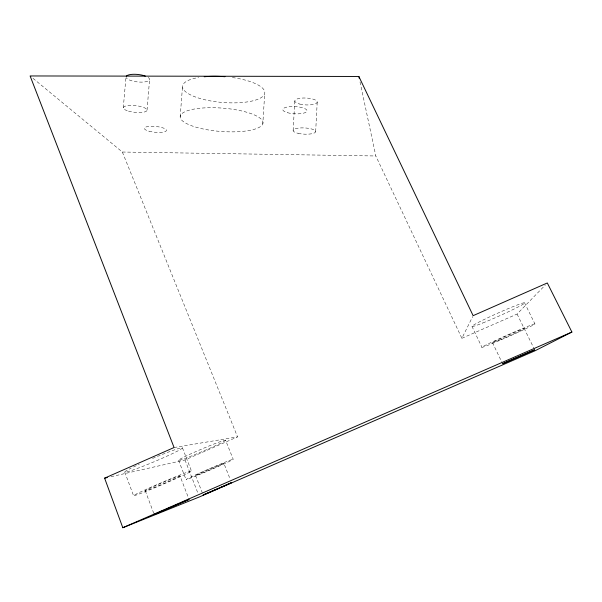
<?xml version="1.0" encoding="UTF-8"?>
<svg xmlns="http://www.w3.org/2000/svg" width="602" height="602" viewBox="0 0 602 602"><rect width="100%" height="100%" fill="white"/><g stroke="black" fill="none" stroke-linecap="round" stroke-linejoin="round"><path stroke-width="0.45" stroke-dasharray="3.01 2.26" d="M315.674 131.545L317.216 101.956M293.136 130.423L294.799 100.865M262.826 123.779A41.523 11.694 4.4 0 0 204.206 107.909A41.523 11.694 4.4 0 0 197.727 127.677A41.523 11.694 4.4 0 0 262.826 123.779L264.684 93.716M180.179 116.788L182.511 86.53M147.038 110.143L149.589 79.411M123.297 107.69L125.991 76.853M360.019 81.947L375.814 155.978L461.884 338.301L472.713 316.502M461.884 338.301L517.073 314.056L545.374 284.949M111.001 476.709L185.002 459.958L237.542 436.871L122.356 152.028L30.822 76.552M174.068 447.527L237.542 436.871M122.356 152.028L375.814 155.978M524.5 302.738L534.967 324.011A29.129 0.918 -23.8 0 1 492.571 343.403A29.129 0.918 -23.8 0 1 497.967 339.295A29.129 0.918 -23.8 0 1 534.967 324.011M517.073 314.056L534.26 348.994M492.474 342.613L502.203 362.916M471.938 326.322L481.901 347.249M225.607 440.318A25.57 1.249 -23.1 0 1 189.615 456.707A25.57 1.249 -23.1 0 1 191.045 453.75A25.57 1.249 -23.1 0 1 225.607 440.318L233.245 459.364A25.698 0.722 -23.3 0 1 196.967 475.557A25.698 0.722 -23.3 0 1 198.75 473.435A25.698 0.722 -23.3 0 1 233.245 459.364M223.876 463.374A15.411 0.436 -23.3 0 1 202.234 473.052A15.411 0.436 -23.3 0 1 203.047 471.885A15.411 0.436 -23.3 0 1 223.876 463.374L230.22 479.297M195.552 475.512L202.814 494.114M182.444 447.873L191.459 471.02A31.492 1.061 -23.1 0 1 148.054 490.517A31.492 1.061 -23.1 0 1 147.957 488.561A31.492 1.061 -23.1 0 1 191.459 471.02M185.002 459.958L198.05 493.512M178.561 460.274L186.041 479.591M179.99 475.926A18.888 0.632 -23.1 0 1 154.142 487.552A18.888 0.632 -23.1 0 1 153.713 486.536A18.888 0.632 -23.1 0 1 179.99 475.926L189.066 499.427M145.263 490.765L154.202 514.522M124.795 472.201L133.576 495.762M152.524 458.453A31.304 1.829 -22.8 0 1 181.857 448.543A31.304 1.829 -22.8 0 1 141.252 466.949A31.304 1.829 -22.8 0 1 131.146 468.145M133.501 466.986A31.304 1.829 -22.8 0 1 139.31 464.247M232.395 77.538A41.297 12.928 4.6 0 1 260.809 97.848A41.297 12.928 4.6 0 1 197.742 97.787A41.297 12.928 4.6 0 1 198.592 77.5M148.16 77.462A11.867 3.717 6.3 0 1 141.5 82.128A11.867 3.717 6.3 0 1 126.104 77.568M287.568 112.709A12.138 3.612 3.1 0 0 306.952 111.25A12.138 3.612 3.1 0 0 290.247 106.629A12.138 3.612 3.1 0 0 287.568 112.709M298.253 133.373A11.287 3.115 2.9 0 0 315.659 131.74A11.287 3.115 2.9 0 0 299.292 128.023A11.287 3.115 2.9 0 0 298.253 133.373M149.063 131.206A11.077 2.927 5.5 0 0 166.378 130.589A11.077 2.927 5.5 0 0 150.733 126.277A11.077 2.927 5.5 0 0 149.063 131.206M128.557 111.152A11.935 3.364 6 0 0 147.008 110.354A11.935 3.364 6 0 0 129.919 105.44A11.935 3.364 6 0 0 128.557 111.152M482.789 322.973A28.971 1.58 -24.1 0 0 524.673 303.115A28.971 1.58 -24.1 0 0 487.635 317.833A28.971 1.58 -24.1 0 0 482.789 322.973M499.013 340.258A17.473 0.549 -23.8 0 0 524.319 328.677A17.473 0.549 -23.8 0 0 501.925 337.94A17.473 0.549 -23.8 0 0 499.013 340.258M299.879 104.086A11.227 3.446 2.9 0 0 317.201 102.167A11.227 3.446 2.9 0 0 300.94 98.171A11.227 3.446 2.9 0 0 299.879 104.086"/><path stroke-width="0.9" d="M571.9 332.041L535.035 350.778L199.39 496.951L122.808 527.721L104.605 478.154L174.068 447.527L30.1 75.957L358.852 76.462L473.134 315.666L547.308 282.963L571.9 332.041L122.808 527.721M220.656 487.492L231.552 482.653L203.145 494.964L217.021 489.072M104.605 478.154L107.344 477.536M358.852 76.462L359.243 78.29M204.228 76.763A41.297 12.928 4.6 0 1 224.967 76.717M126.3 76.183A11.867 3.717 6.3 0 1 145.338 76.085M154.609 514.296L154.202 514.522L189.066 499.427L154.609 514.296M503.498 363.337L502.61 363.758L534.651 349.807L503.498 363.337"/></g></svg>
